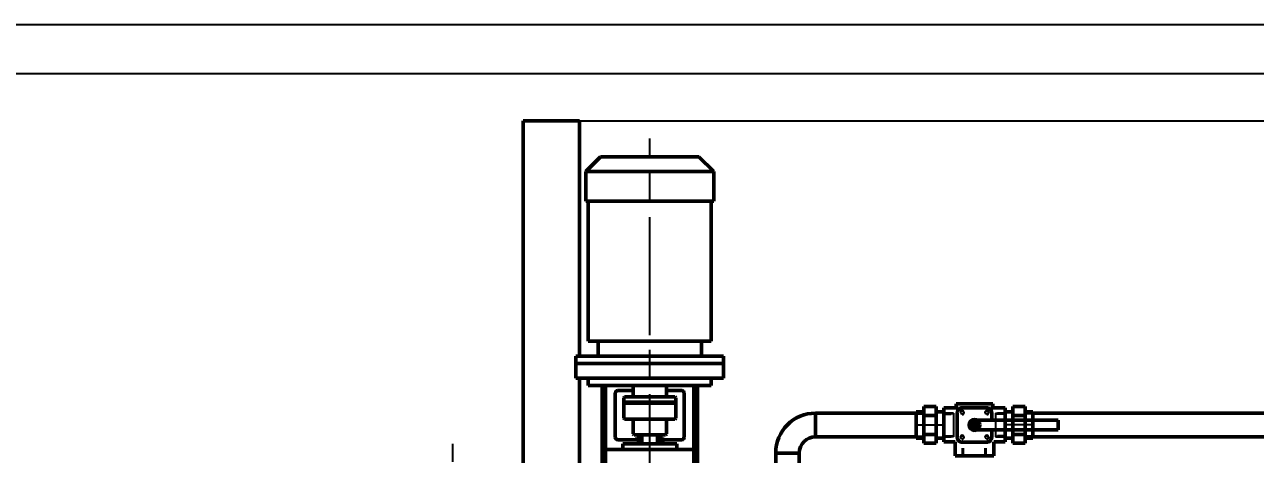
# Model space of a CAD drawing. Header units: millimetres. Extents: x 0 to 8400, y 0 to 5940.
# Drawn here: x 1597 to 4099, y 5067 to 5940 of the extents above; entities that cross this region are included whole.
import ezdxf

# ---------------------------------------------------------------- set-up
doc = ezdxf.new("R2010")
doc.units = ezdxf.units.MM
doc.header["$LTSCALE"] = 20
for name, pattern in [('AM_ISO02W050', [7.5, 6, -1.5]), ('AM_ISO02W050x2', [3.75, 3, -0.75]), ('AM_ISO08W050', [18, 12, -1.5, 3, -1.5]), ('AM_ISO08W050x2', [9, 6, -0.75, 1.5, -0.75])]:
    doc.linetypes.add(name, pattern=pattern)
for name, color, linetype, lineweight in [('AM_0', 7, 'Continuous', 50), ('AM_3', 6, 'AM_ISO02W050', 25), ('AM_5', 3, 'Continuous', 25), ('AM_7', 4, 'AM_ISO08W050', 25), ('AM_BOR', 7, 'Continuous', 50)]:
    doc.layers.add(name, color=color, linetype=linetype, lineweight=lineweight)
doc.styles.get("Standard").update_dxf_attribs({"font": 'ISOCP.SHX'})
doc.dimstyles.new('AM_ISO$0', dxfattribs={"dimtxt": 3.5, "dimasz": 2.5, "dimexe": 1, "dimexo": 1, "dimgap": 1.5, "dimtad": 1, "dimdsep": 46, "dimtxsty": 'Standard', "dimcen": 0, "dimclrd": 256, "dimclre": 256, "dimclrt": 2, "dimadec": 0, "dimazin": 2, "dimtp": 0.1, "dimtm": 0.1, "dimtfac": 0.71, "dimtdec": 3, "dimtmove": 0, "dimatfit": 3, "dimfxl": 1, "dimlwd": -1, "dimlwe": -1, "dimarcsym": 1})

# ---------------------------------------------------------------- blocks, each defined once
blk = doc.blocks.new('KM07')
at = {"layer": 'AM_0', "color": 3, "linetype": 'Continuous'}
for p, q in [((0, 22.3), (3.6, 28.5)), ((1.3, 22), (4.6, 27.9)), ((4.6, 27.9), (3.6, 28.5)), ((9.3, 26), (3.6, 26)), ((9.3, 26), (9.3, 17.5)), ((0, 22.3), (0, 17.5)), ((0, 17.5), (9.3, 17.5)), ((1.3, 22), (1.3, 17.5)), ((9.3, 24), (2.4, 24)), ((0, -17.5), (9.3, -17.5)), ((0, -17.5), (0, -22.3)), ((0, -22.3), (1.7, -25.2)), ((1.3, -17.5), (1.3, -22)), ((1.3, -22), (2.4, -24)), ((9.3, -24), (2.4, -24)), ((4.7, -24), (4.7, -25.2)), ((9.3, -17.5), (9.3, -26)), ((4.7, -25.2), (1.7, -25.2)), ((3.1, -25.2), (3.6, -26)), ((9.3, -26), (3.6, -26))]:
    blk.add_line(p, q, dxfattribs=at)
blk = doc.blocks.new('A3')
blk.add_line((415, 292), (5, 292))
at = {"layer": 'AM_BOR', "color": 1, "lineweight": 25}
blk.add_line((0, 297), (420, 297), dxfattribs=at)
blk = doc.blocks.new('*D29')
at = {"layer": 'AM_5', "transparency": 16777216}
for p, q in [((2630.9, 5744.7), (6840.8, 5744.7)), ((6820.8, 5694.7), (6820.8, 3394.7)), ((5887.9, 3344.7), (6840.8, 3344.7))]:
    blk.add_line(p, q, dxfattribs=at)
for points in [[(6812.4, 5694.7), (6829.1, 5694.7), (6820.8, 5744.7)], [(6812.4, 3394.7), (6829.1, 3394.7), (6820.8, 3344.7)]]:
    blk.add_solid(points, dxfattribs=at)
at = {"layer": 'Defpoints', "color": 0, "transparency": 16777216}
for p in [(2610.9, 5744.7), (5867.9, 3344.7), (6820.8, 3344.7)]:
    blk.add_point(p, dxfattribs=at)
at = {"layer": 'AM_5', "color": 2, "transparency": 16777216, "insert": (6755.8, 4619.7), "char_height": 70, "attachment_point": 5, "rotation": 90}
blk.add_mtext('2400', dxfattribs=at)
blk = doc.blocks.new('GIUNTO 3 PZ 1 1-2 MF')
at = {"layer": 'AM_0', "color": 3}
for p, q in [((2.5, -27), (2.5, 27)), ((2.5, 27), (18, 27)), ((18, 37.2), (18, -37.2)), ((43, 37.2), (18, 37.2)), ((43, 37.2), (43, -37.2)), ((43, 27), (58.5, 27)), ((58.5, 27), (58.5, -27)), ((43, 19.3), (18, 19.3)), ((43, -19.3), (18, -19.3)), ((18, -27), (2.5, -27)), ((43, -37.2), (18, -37.2)), ((58.5, -27), (43, -27))]:
    blk.add_line(p, q, dxfattribs=at)
at = {"layer": 'AM_3', "linetype": 'AM_ISO02W050x2'}
for p, q in [((2.5, 24), (18, 24)), ((2.5, 22.8), (18, 22.8)), ((78.5, 24), (58.5, 24)), ((78.5, 22.8), (58.5, 22.8)), ((78.5, 24), (78.5, -24)), ((2.5, -22.8), (18, -22.8)), ((2.5, -24), (18, -24)), ((78.5, -22.8), (58.5, -22.8)), ((78.5, -24), (58.5, -24))]:
    blk.add_line(p, q, dxfattribs=at)
at = {"layer": 'AM_7', "linetype": 'AM_ISO08W050x2'}
blk.add_line((-0.5, 0), (61.5, 0), dxfattribs=at)
blk = doc.blocks.new('Gemini F')
at = {"color": 1}
for p, q in [((-5.5, -5.5), (5.5, 5.5)), ((-5.5, 5.5), (5.5, -5.5))]:
    blk.add_line(p, q, dxfattribs=at)
for centre in [(-25, 25), (25, 25), (-25, -25), (25, -25)]:
    blk.add_circle(centre, 3, dxfattribs=at)
for centre in [(-25, 25), (25, 25), (-25, -25), (25, -25)]:
    blk.add_arc(centre, 4, 90, 0, dxfattribs=at)
at = {"layer": 'AM_0', "color": 2}
for p, q in [((39.5, 62.5), (-39.5, 62.5)), ((-39.5, 34.5), (-39.5, 62.5)), ((39.5, 34.5), (39.5, 62.5)), ((-39.5, 34.5), (-62.5, 34.5)), ((-62.5, 34.5), (-62.5, 10)), ((62.5, 34.5), (39.5, 34.5)), ((62.5, 34.5), (62.5, -34.5)), ((-170, -10), (-170, 10)), ((-4.6, 10), (-170, 10)), ((-4.6, -10), (-170, -10)), ((-62.5, -10), (-62.5, -34.5)), ((-62.5, -34.5), (-33.5, -34.5)), ((-37.5, -34.5), (-37.5, -43)), ((-37.5, -43), (37.5, -43)), ((62.5, -34.5), (33.4, -34.5)), ((37.5, -34.5), (37.5, -43)), ((62.5, -34.5), (62.5, -34.5))]:
    blk.add_line(p, q, dxfattribs=at)
blk.add_lwpolyline([(-35, -10), (-35, -25, 0.414214), (-25, -35), (25, -35, 0.414214), (35, -25), (35, 25, 0.414214), (25, 35), (-25, 35, 0.414214), (-35, 25), (-35, 10)], format="xyb", dxfattribs=at)
blk.add_lwpolyline([(-5.5, -5.5), (5.5, -5.5), (5.5, 5.5), (-5.5, 5.5)], close=True, dxfattribs=at)
blk.add_circle((0, 0), 11, dxfattribs=at)
at = {"layer": 'AM_3'}
for p, q in [((-24, 62.5), (-24, 47.1)), ((-22, 62.5), (-22, 47.1)), ((22, 62.5), (22, 47.1)), ((24, 62.5), (24, 47.1)), ((-62.5, 24), (-47.1, 24)), ((-62.5, 22), (-47.1, 22)), ((62.5, 24), (47.1, 24)), ((62.5, 22), (47.1, 22)), ((-62.5, -22), (-47.1, -22)), ((-62.5, -24), (-47.1, -24)), ((62.5, -22), (47.1, -22)), ((62.5, -24), (47.1, -24))]:
    blk.add_line(p, q, dxfattribs=at)

msp = doc.modelspace()

# ---------------------------------------------------------------- linework, layer by layer
at = {"layer": 'AM_0', "color": 3, "linetype": 'Continuous'}
for p, q in [((2610.947, 5744.666), (2724.947, 5744.666)), ((2610.947, 5744.666), (2610.947, 4757.666)), ((2724.947, 5744.666), (2724.947, 5266.666)), ((2737.947, 5641.666), (2767.947, 5671.666)), ((2967.947, 5671.666), (2767.947, 5671.666)), ((2997.947, 5641.666), (2967.947, 5671.666)), ((2737.947, 5581.666), (2737.947, 5641.666)), ((2997.947, 5641.666), (2737.947, 5641.666)), ((2997.947, 5581.666), (2997.947, 5641.666)), ((2997.947, 5581.666), (2737.947, 5581.666)), ((2742.947, 5296.666), (2742.947, 5581.666)), ((2992.947, 5296.666), (2992.947, 5581.666)), ((2992.947, 5296.666), (2742.947, 5296.666)), ((2762.947, 5266.666), (2762.947, 5296.666)), ((2972.947, 5266.666), (2972.947, 5296.666)), ((3017.947, 5266.666), (2717.947, 5266.666)), ((2717.947, 5251.666), (2717.947, 5266.666)), ((3017.947, 5251.666), (3017.947, 5266.666)), ((3017.947, 5251.666), (2717.947, 5251.666)), ((2717.947, 5251.666), (2717.947, 5221.666)), ((3017.947, 5251.666), (2717.947, 5251.666)), ((3017.947, 5251.666), (3017.947, 5221.666)), ((2717.947, 5221.666), (2777.947, 5221.666)), ((2724.947, 5221.666), (2724.947, 4768.366)), ((2742.947, 5221.666), (3017.947, 5221.666)), ((2742.947, 5206.666), (2742.947, 5221.666)), ((2742.947, 5206.666), (2992.947, 5206.666)), ((2771.097, 4696.666), (2771.097, 5206.666)), ((2778.197, 4716.416), (2778.197, 5206.666)), ((2833.947, 5206.666), (2833.947, 5185.666)), ((2901.947, 5206.666), (2901.947, 5185.666)), ((2957.697, 4716.416), (2957.697, 5206.666)), ((2964.797, 4696.666), (2964.797, 5206.666)), ((2992.947, 5206.666), (2992.947, 5221.666)), ((2797.947, 5101.666), (2797.947, 5191.666)), ((2802.947, 5196.666), (2833.947, 5196.666)), ((2814.947, 5181.666), (2816.947, 5183.666)), ((2814.947, 5181.666), (2814.947, 5140.666)), ((2918.947, 5183.666), (2816.947, 5183.666)), ((2901.947, 5196.666), (2932.947, 5196.666)), ((2918.947, 5183.666), (2920.947, 5181.666)), ((2920.947, 5181.666), (2920.947, 5140.666)), ((2937.947, 5101.666), (2937.947, 5191.666)), ((2920.947, 5172.666), (2814.947, 5172.666)), ((2920.947, 5170.666), (2814.947, 5170.666)), ((2816.947, 5138.666), (2814.947, 5140.666)), ((2918.947, 5138.666), (2816.947, 5138.666)), ((2833.947, 5136.666), (2833.947, 5108.666)), ((2901.947, 5136.666), (2901.947, 5108.666)), ((2918.947, 5138.666), (2920.947, 5140.666)), ((2833.947, 5108.666), (2835.947, 5106.666)), ((2899.947, 5106.666), (2835.947, 5106.666)), ((2850.447, 5106.666), (2885.447, 5106.666)), ((2850.447, 5106.666), (2850.447, 5088.666)), ((2851.947, 5106.666), (2851.947, 5088.666)), ((2883.947, 5106.666), (2883.947, 5088.666)), ((2885.447, 5106.666), (2885.447, 5088.666)), ((2901.947, 5108.666), (2899.947, 5106.666)), ((2802.947, 5096.666), (2841.947, 5096.666)), ((2812.947, 5088.666), (2922.947, 5088.666)), ((2812.947, 5076.666), (2812.947, 5088.666)), ((2845.447, 5091.666), (2850.447, 5091.666)), ((2845.447, 5088.666), (2845.447, 5091.666)), ((2890.447, 5091.666), (2885.447, 5091.666)), ((2890.447, 5088.666), (2890.447, 5091.666)), ((2893.947, 5096.666), (2932.947, 5096.666)), ((2922.947, 5076.666), (2922.947, 5088.666)), ((2778.197, 5076.666), (2957.697, 5076.666)), ((2831.947, 5076.666), (2812.947, 5076.666)), ((2903.947, 5076.666), (2922.947, 5076.666))]:
    msp.add_line(p, q, dxfattribs=at)
at = {"layer": 'AM_0', "color": 2}
for p, q in [((3204.947, 5150.716), (3409.448, 5150.716)), ((3204.947, 5102.666), (3204.947, 5150.716)), ((4330.947, 5150.666), (3646.448, 5150.666)), ((3204.947, 5102.716), (3409.448, 5102.716)), ((4330.947, 5102.666), (3646.448, 5102.666)), ((3123.947, 5069.666), (3123.947, 4536.666)), ((3171.947, 5069.666), (3123.947, 5069.666)), ((3171.947, 5069.666), (3171.947, 4536.666))]:
    msp.add_line(p, q, dxfattribs=at)
at = {"layer": 'AM_0', "color": 3, "linetype": 'Continuous'}
for centre, radius, start, end in [((2802.947, 5191.666), 5, 90, 179.999989), ((2831.947, 5185.666), 2, 270, 0), ((2903.947, 5185.666), 2, 179.999995, 270), ((2932.947, 5191.666), 5, 0, 90), ((2831.947, 5136.666), 2, 0, 90), ((2903.947, 5136.666), 2, 90, 179.999995), ((2802.947, 5101.666), 5, 179.999989, 270), ((2932.947, 5101.666), 5, 270, 0)]:
    msp.add_arc(centre, radius, start, end, dxfattribs=at)
at = {"layer": 'AM_0', "color": 2}
for radius in [81, 33]:
    msp.add_arc((3204.947, 5069.666), radius, 90, 180, dxfattribs=at)
at = {"layer": 'AM_7'}
for p, q in [((2867.947, 3869.096), (2867.947, 5708.686)), ((2467.947, 3701.626), (2467.947, 5088.026))]:
    msp.add_line(p, q, dxfattribs=at)

# ---------------------------------------------------------------- block references
at = {"lineweight": 0, "xscale": 20, "yscale": 20, "zscale": 20}
msp.add_blockref('A3', (0, 0), dxfattribs=at)
msp.add_blockref('GIUNTO 3 PZ 1 1-2 MF', (3406.948, 5126.666))
at = {"rotation": 180}
msp.add_blockref('Gemini F', (3527.948, 5126.666), dxfattribs=at)
at = {"xscale": -1}
msp.add_blockref('GIUNTO 3 PZ 1 1-2 MF', (3648.948, 5126.666), dxfattribs=at)
at = {"xscale": -1, "rotation": 270}
msp.add_blockref('KM07', (2867.947, 5091.666), dxfattribs=at)

# ---------------------------------------------------------------- dimensions: what is measured, and where the dimension line sits
at = {"layer": 'AM_5'}
dim = msp.add_linear_dim(base=(6820.766, 3344.666), p1=(2610.947, 5744.666), p2=(5867.947, 3344.666), angle=90, dimstyle='AM_ISO$0', override={"dimscale": 20}, dxfattribs=at)
dim.commit()
dim.dimension.update_dxf_attribs({"geometry": '*D29', "text_midpoint": (6820.766, 4619.666), "dimtype": 160})

doc.saveas('drawing.dxf')
